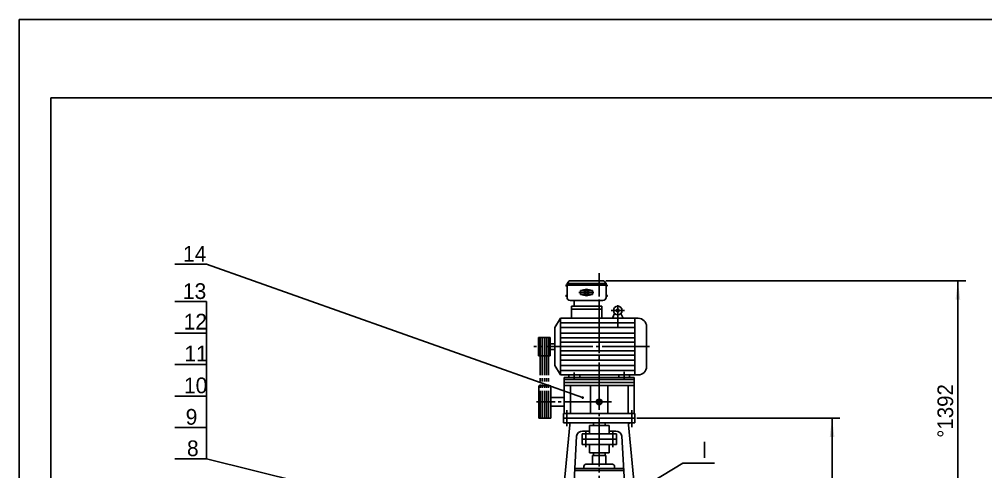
# Model space of a CAD drawing. Extents: x -623 to 82863, y -6032 to 376.
# Drawn here: x 5367.1 to 5674.8, y -1.5 to 142.3 of the extents above; entities that cross this region are included whole.
import ezdxf

# ---------------------------------------------------------------- set-up
doc = ezdxf.new("R2010")
doc.units = 0
doc.linetypes.add('BORDER', pattern=[17, 12, -1, 1, -1, 1, -1])
doc.linetypes.add('DASHDOT', pattern=[18, 15, -1, 1, -1])
doc.layers.get('0').update_dxf_attribs({"color": 8, "linetype": 'CONTINUOUS'})
for name, color, linetype in [('1', 8, 'CONTINUOUS'), ('2', 94, 'DASHDOT'), ('4', 1, 'BORDER'), ('70', 8, 'CONTINUOUS'), ('85', 7, 'CONTINUOUS')]:
    doc.layers.add(name, color=color, linetype=linetype)
doc.styles.add('STYLE1', font='cadt_en.shx', dxfattribs={"bigfont": 'cadt_hz.shx'})
doc.styles.add('STYLE214', font='cadt_en.shx', dxfattribs={"width": 0.9717, "bigfont": 'cadt_hz.shx'})

# ---------------------------------------------------------------- blocks, each defined once
blk = doc.blocks.new('*D108')
for p, q in [((5553.88, 59.21), (5668.46, 59.21)), ((5665.96, -33.59), (5665.96, 59.21)), ((5668.46, -33.59), (5563.53, -33.59))]:
    blk.add_line(p, q)
for points in [[(5665.96, 59.21), (5666.71, 53.21), (5665.21, 53.21)], [(5665.96, -33.59), (5665.21, -27.59), (5666.71, -27.59)]]:
    blk.add_solid(points)
at = {"insert": (5664.53, 9.31), "char_height": 5, "attachment_point": 7, "rotation": 90, "style": 'STYLE214'}
blk.add_mtext('%%d1392', dxfattribs=at)
blk = doc.blocks.new('*D110')
for p, q in [((5563.73, 15.54), (5628.41, 15.54)), ((5625.91, -33.59), (5625.91, 15.54)), ((5558.4, -33.59), (5628.41, -33.59))]:
    blk.add_line(p, q)
for points in [[(5625.91, 15.54), (5626.66, 9.54), (5625.16, 9.54)], [(5625.91, -33.59), (5625.16, -27.59), (5626.66, -27.59)]]:
    blk.add_solid(points)
at = {"style": 'STYLE1'}
blk.add_text('737', height=5, rotation=90, dxfattribs=at).set_placement((5624.48, -15.67))

msp = doc.modelspace()

# ---------------------------------------------------------------- linework, layer by layer
for p, q in [((5367.14288, -698.65412), (5367.14288, 142.34588)), ((5367.14288, 142.34588), (5367.14288, 117.34588)), ((5367.14288, 142.34588), (5961.14288, 142.34588)), ((5546.48843, 22.0775), (5426.70193, 64.51054)), ((5426.70193, 2.58954), (5426.70193, 52.58954)), ((5426.70193, 2.58954), (5549.36732, -27.59476)), ((5578.42755, 1.22331), (5555.82359, -12.33213))]:
    msp.add_line(p, q)
msp.add_circle((5546.48843, 22.0775), 0.2)
at = {"layer": '1'}
for p, q in [((5377.14288, -688.65412), (5377.14288, 117.34588)), ((5377.14288, 117.34588), (5951.14288, 117.34588)), ((5416.70193, 64.51054), (5426.70193, 64.51054, 1)), ((5416.70193, 52.58954), (5426.70193, 52.58954, 1)), ((5416.70193, 42.58954), (5426.70193, 42.58954, 1)), ((5536.17484, 41.24101), (5532.45553, 41.24101)), ((5532.45553, 41.24101), (5532.45553, 38.30411)), ((5536.17484, 41.24101), (5536.17484, 38.30411)), ((5532.45553, 35.36722), (5532.45553, 38.30411)), ((5537.6212, 39.17801), (5536.17484, 39.17801)), ((5536.17484, 35.36722), (5536.17484, 38.30411)), ((5537.6212, 37.43022), (5536.17484, 37.43022)), ((5536.17484, 35.36722), (5532.45553, 35.36722)), ((5416.70193, 32.58954), (5426.70193, 32.58954, 1)), ((5540.66046, 17.0098), (5540.66046, 28.45189)), ((5540.66046, 27.87647), (5562.884, 27.87647)), ((5540.66046, 27.87647), (5562.884, 27.87647)), ((5562.884, 17.0098), (5562.884, 28.45189)), ((5536.31202, 25.83267), (5532.59272, 25.83267)), ((5532.59272, 25.83267), (5532.59272, 15.56991)), ((5536.31202, 25.83267), (5536.31202, 15.56991)), ((5540.66046, 26.89121), (5562.884, 26.89121)), ((5540.66046, 25.90595), (5562.884, 25.90595)), ((5542.58389, 17.0098), (5542.58389, 25.90595)), ((5549.01667, 17.0098), (5549.01667, 25.90595)), ((5554.52779, 17.0098), (5554.52779, 25.90595)), ((5560.96058, 17.0098), (5560.96058, 25.93264)), ((5416.70193, 22.58954), (5426.70193, 22.58954, 1)), ((5416.70193, 22.58954), (5426.70193, 22.58954)), ((5536.31202, 22.0775), (5540.66046, 22.0775)), ((5536.31202, 19.32507), (5540.66046, 19.32507)), ((5536.31202, 15.56991), (5532.59272, 15.56991)), ((5540.4389, 14.07647), (5540.4389, 17.0098)), ((5563.10556, 17.0098), (5540.4389, 17.0098)), ((5551.77223, 15.54314), (5540.4389, 15.54314)), ((5563.10556, 15.54314), (5540.4389, 15.54314)), ((5551.77223, 15.54314), (5563.10556, 15.54314)), ((5563.10556, 14.07647), (5563.10556, 17.0098)), ((5416.70193, 12.58954), (5426.70193, 12.58954, 1)), ((5542.43148, 13.38974), (5538.14983, -31.37254)), ((5540.4389, 14.07647), (5551.77223, 14.07647, 6.28319)), ((5548.64162, 13.26515), (5554.90284, 13.26515)), ((5548.64162, 10.54314), (5548.64162, 13.26515)), ((5549.91174, 13.26515), (5549.91174, 14.07647)), ((5549.91174, 14.07647), (5551.77223, 14.07647)), ((5563.10556, 14.07647), (5551.77223, 14.07647)), ((5553.63273, 13.26515), (5553.63273, 14.07647)), ((5554.90284, 10.54314), (5554.90284, 13.26515)), ((5561.11298, 13.38974), (5565.3728, -31.25934)), ((5544.52767, 9.8524), (5542.57362, -27.32391)), ((5546.3252, 10.54314), (5551.77223, 10.54314)), ((5546.3252, 8.87647), (5546.3252, 10.54314)), ((5548.64162, 11.45817), (5546.48843, 11.45817)), ((5557.21926, 10.54314), (5551.77223, 10.54314)), ((5554.90284, 11.45817), (5557.05603, 11.45817)), ((5557.21926, 8.87647), (5557.21926, 10.54314)), ((5559.01679, 9.8524), (5560.97077, -27.3149)), ((5551.77223, 8.87647), (5546.3252, 8.87647)), ((5546.3252, 8.87647), (5546.3252, 7.2098, 6.28319)), ((5546.3252, 7.2098), (5551.77223, 7.2098)), ((5548.64162, 7.2098), (5548.64162, 4.48779)), ((5551.77223, 8.87647), (5557.21926, 8.87647)), ((5557.21926, 7.2098), (5551.77223, 7.2098)), ((5554.90284, 7.2098), (5554.90284, 4.48779)), ((5557.21926, 8.87647), (5557.21926, 7.2098)), ((5548.64162, 4.48779), (5554.90284, 4.48779)), ((5553.91174, 3.67647), (5549.63273, 3.67647)), ((5549.63273, 3.67647), (5549.63273, 0.87647)), ((5549.91174, 4.48779), (5549.91174, 3.67647, 6.28319)), ((5553.63273, 4.48779), (5553.63273, 3.67647)), ((5553.91174, 3.67647), (5553.91174, 0.87647)), ((5416.70193, 2.58954), (5426.70193, 2.58954)), ((5546.87886, -0.45686), (5546.87886, 0.2098, 6.28319)), ((5547.54552, 0.87647), (5555.99894, 0.87647)), ((5556.66561, -0.45686), (5556.66561, 0.2098)), ((5578.42755, 1.22331), (5588.42755, 1.22331)), ((5559.68015, -1.12353), (5543.86431, -1.12353)), ((5559.64105, -0.45686), (5543.90341, -0.45686))]:
    msp.add_line(p, q, dxfattribs=at)
for radius in [0.90007, 0.68281]:
    msp.add_circle((5551.77223, 20.70129), radius, dxfattribs=at)
for centre, radius, start, end in [((5541.76627, 13.43384), 0.66667, 356.2071367, 434.5673049), ((5561.77819, 13.43384), 0.66667, 105.4326951, 183.7928633), ((5546.48843, 9.45817), 2, 90, 168.6318128), ((5557.05603, 9.45817), 2, 11.3681872, 90), ((5547.54552, 0.2098), 0.66667, 90, 180), ((5555.99894, 0.2098), 0.66667, 0, 90)]:
    msp.add_arc(centre, radius, start, end, dxfattribs=at)
at = {"layer": '2'}
for p, q in [((5551.77223, -251.76867), (5551.77223, 61.63751)), ((5541.07803, 57.7392), (5541.58071, 57.7392)), ((5541.33006, 57.4381), (5541.33006, 57.9907)), ((5545.24766, 55.50844), (5550.07904, 55.50844)), ((5554.4009, 57.7392), (5553.89822, 57.7392)), ((5541.6069, 54.4362), (5541.04045, 54.4362)), ((5541.33006, 54.72424), (5541.33006, 54.13706)), ((5553.87203, 54.4362), (5554.43848, 54.4362)), ((5554.14887, 54.72424), (5554.14887, 54.13706)), ((5555.536, 49.75189), (5559.78863, 49.75189)), ((5557.66235, 51.46057), (5557.66235, 44.1773)), ((5567.76068, 38.30411), (5530.98405, 38.30411)), ((5543.8389, 28.05755), (5543.8389, 30.1183)), ((5559.70556, 28.05755), (5559.70556, 30.24373)), ((5555.69888, 20.70129), (5531.79359, 20.70129)), ((5541.4389, 13.03876), (5541.4389, 18.09144)), ((5562.10556, 12.7356), (5562.10556, 18.04092)), ((5547.4841, 11.13863), (5547.4841, 6.37627)), ((5556.06036, 11.13863), (5556.06036, 6.37627))]:
    msp.add_line(p, q, dxfattribs=at)
at = {"layer": '4'}
for p, q in [((5532.98145, 41.24101), (5532.98145, 15.56991)), ((5533.65064, 41.24101), (5533.65064, 15.56991)), ((5534.31983, 41.24101), (5534.31983, 15.56991)), ((5534.98901, 41.24101), (5534.98901, 15.56991)), ((5535.6582, 41.24101), (5535.6582, 15.56991))]:
    msp.add_line(p, q, dxfattribs=at)
at = {"layer": '70'}
for p, q in [((5537.6212, 44.35754), (5539.47799, 47.30411)), ((5539.47799, 29.30411), (5539.47799, 47.30411)), ((5539.47799, 47.30411), (5564.18169, 47.30411)), ((5563.08512, 29.30411), (5563.08512, 47.30411)), ((5537.6212, 44.35754), (5537.6212, 32.25424)), ((5563.08512, 44.3502), (5539.47799, 44.3502)), ((5566.84836, 31.97078), (5566.84836, 44.63745)), ((5563.08512, 42.57808), (5539.47799, 42.57808)), ((5563.08512, 41.0474), (5539.47799, 41.0474, 6.28319)), ((5563.08512, 39.65847), (5539.47799, 39.65847)), ((5563.08512, 36.94976), (5539.47799, 36.94976, 6.28319)), ((5563.08512, 35.56083), (5539.47799, 35.56083)), ((5563.08512, 34.03015), (5539.47799, 34.03015)), ((5537.6212, 32.25424), (5539.47799, 29.30411)), ((5563.08512, 32.25803), (5539.47799, 32.25803)), ((5539.47799, 29.30411), (5564.18169, 29.30411)), ((5542.12137, 29.30411), (5542.12137, 28.45189)), ((5545.55643, 29.30411), (5545.55643, 28.45189)), ((5557.98803, 29.30411), (5557.98803, 28.45189)), ((5561.42309, 29.30411), (5561.42309, 28.45189))]:
    msp.add_line(p, q, dxfattribs=at)
for centre, start, end in [((5564.18169, 44.63745), 0, 90), ((5564.18169, 31.97078), 270, 360)]:
    msp.add_arc(centre, 2.66667, start, end, dxfattribs=at)
at = {"layer": '85'}
for p, q in [((5541.51947, 58.349), (5542.22351, 59.2098)), ((5542.22351, 59.2098), (5553.25543, 59.2098)), ((5553.95947, 58.349), (5553.25543, 59.2098)), ((5541.51947, 58.349), (5541.51947, 53.94745)), ((5541.51947, 58.349), (5553.96147, 58.349)), ((5541.51947, 57.7853), (5553.96147, 57.7853)), ((5547.73947, 56.57309), (5545.81347, 56.16518)), ((5545.81347, 56.16518), (5547.48394, 56.16518)), ((5545.81347, 56.16518), (5545.81347, 55.50844)), ((5545.81347, 54.8517), (5545.81347, 55.50844)), ((5547.73947, 56.57309), (5549.66546, 56.16518)), ((5549.66546, 56.16518), (5547.99499, 56.16518)), ((5549.66546, 56.16518), (5549.66546, 55.50844)), ((5549.66546, 54.8517), (5549.66546, 55.50844)), ((5553.96147, 58.349), (5553.96147, 53.94745)), ((5542.51947, 52.94745), (5552.96147, 52.94745)), ((5543.77915, 52.94745), (5543.77915, 51.18004)), ((5547.73947, 54.4438), (5545.81347, 54.8517)), ((5545.81347, 54.8517), (5547.48394, 54.8517)), ((5547.73947, 54.4438), (5549.66546, 54.8517)), ((5549.66546, 54.8517), (5547.99499, 54.8517)), ((5551.69978, 52.94745), (5551.69978, 51.18004)), ((5542.90762, 51.18004), (5547.73947, 51.18004)), ((5542.90762, 51.18004), (5542.90762, 47.30411)), ((5542.90762, 50.22771), (5552.57132, 50.22771, 6.28319)), ((5552.57132, 51.18004), (5547.73947, 51.18004, 6.28319)), ((5552.57132, 51.18004), (5552.57132, 47.30411)), ((5556.67665, 48.78304), (5555.95127, 47.30411)), ((5558.64806, 48.78304), (5559.37343, 47.30411)), ((5539.47799, 45.89142), (5563.08512, 45.89142)), ((5539.47799, 30.71681), (5563.08512, 30.71681)), ((5540.66046, 28.45189), (5562.884, 28.45189, 1))]:
    msp.add_line(p, q, dxfattribs=at)
for centre, radius in [((5541.33006, 57.7392), 0.18941), ((5547.73947, 55.50844), 0.7047), ((5547.73947, 55.50844), 0.3549), ((5554.14887, 57.7392), 0.18941), ((5541.33006, 54.4362), 0.18941), ((5554.14887, 54.4362), 0.18941), ((5557.66232, 49.75189), 1.3821), ((5557.66903, 49.75189), 0.47251)]:
    msp.add_circle(centre, radius, dxfattribs=at)
for centre, start, end in [((5542.51947, 53.94745), 180, 270), ((5552.96147, 53.94745), 270, 360)]:
    msp.add_arc(centre, 1, start, end, dxfattribs=at)

# ---------------------------------------------------------------- block references
for name in ['*D108', '*D110']:
    msp.add_blockref(name, (0, 0))

# ---------------------------------------------------------------- texts
at = {"style": 'STYLE1', "width": 1.003}
for s, p in [('14', (5419.2545, 65.32515)), ('13', (5419.19593, 53.43914)), ('12', (5419.4465, 43.72654)), ('11', (5419.68093, 33.60542)), ('10', (5419.54193, 23.46642)), ('9', (5420.10093, 13.46742)), ('8', (5420.51493, 3.46742))]:
    msp.add_text(s, height=5, dxfattribs=at).set_placement(p)
at = {"layer": '1', "style": 'STYLE1'}
msp.add_text('Ⅰ', height=6, dxfattribs=at).set_placement((5582.40584, 2.26777))

doc.saveas('drawing.dxf')
